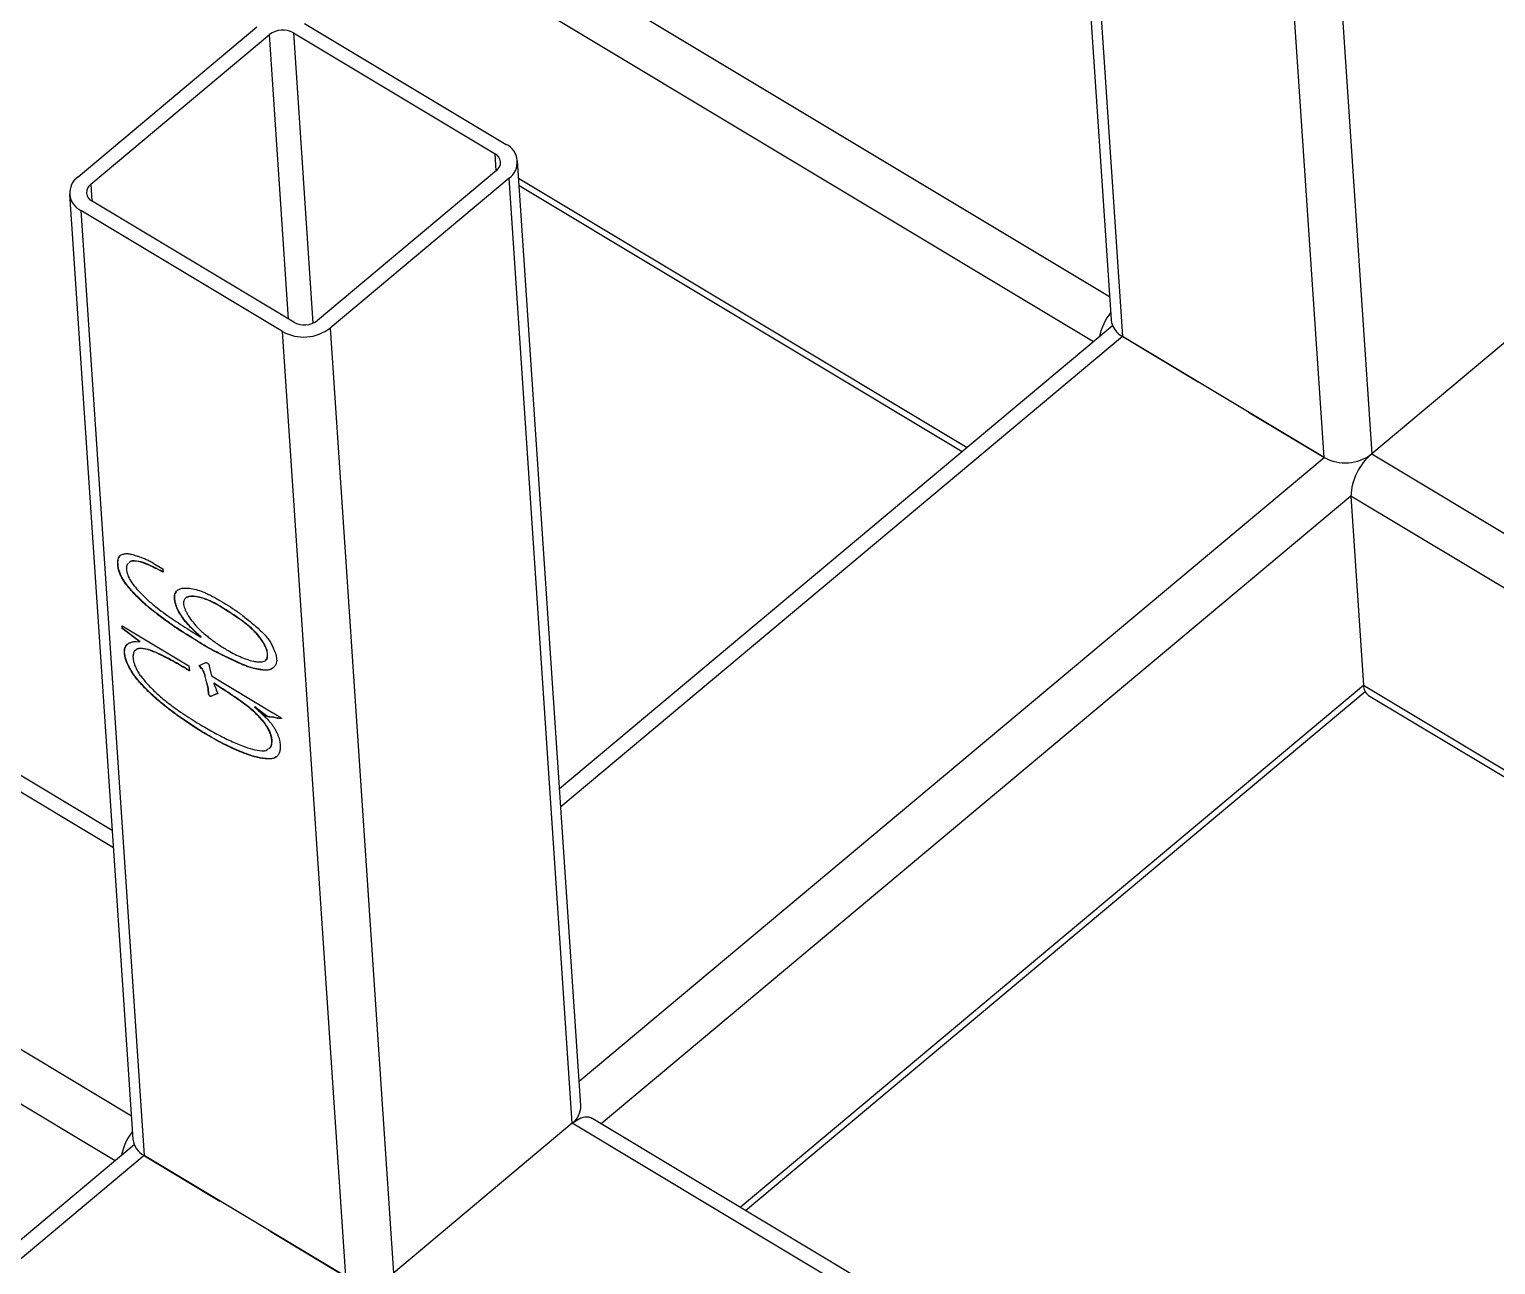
# Model space of a CAD drawing. Header units: millimetres. Extents: x -1590 to 1562, y -1082 to 1503.
# Drawn here: x -696.9 to -262.2, y -31.8 to 334.4 of the extents above; entities that cross this region are included whole.
import ezdxf

# ---------------------------------------------------------------- set-up
doc = ezdxf.new("R2010")
doc.units = ezdxf.units.MM

msp = doc.modelspace()

# ---------------------------------------------------------------- linework, layer by layer
at = {"color": 8, "linetype": 'Continuous', "lineweight": 25}
for p, q in [((-909.19, 574.86), (-376.63, 255.19)), ((-381.42, 241.81), (-915.35, 562.31)), ((-671.98, 91.75), (-1146.18, 376.4)), ((-1199.22, 331.99), (-666.66, 12.32)), ((-620.03, 248.48), (-625.68, 332.89)), ((-618.63, 333.42), (-612.86, 247.28)), ((-671.45, -1.06), (-1205.38, 319.44)), ((-558.51, 292.45), (-558.85, 297.54)), ((-678.71, 288.48), (-678.38, 283.51)), ((-551.85, 290.33), (-418.83, 210.48)), ((-372.81, 243.37), (-539.36, 103.9)), ((-533.91, 22.52), (-313.04, 207.48)), ((-298.94, 208.55), (233.55, -111.08)), ((-305.1, 195.99), (-527.35, 9.88)), ((228.76, -124.46), (-305.1, 195.99)), ((-486.19, -14.83), (-301.34, 139.96)), ((-301.34, 139.96), (-17.89, -30.19)), ((-61.8, -274.52), (-535.93, 10.09)), ((-662.84, 0.5), (-829.39, -138.97))]:
    msp.add_line(p, q, dxfattribs=at)
at = {"color": 7, "linetype": 'Continuous', "lineweight": 25}
for p, q in [((-394.93, 528.43), (-376.16, 248.25)), ((-391.58, 523.55), (-372.81, 243.37)), ((-313.04, 207.48), (-331.8, 487.67)), ((-317.7, 488.73), (-298.94, 208.55)), ((-672.32, 96.9), (-1140.57, 377.97)), ((-682.45, 290.72), (-629.42, 335.13)), ((-615.32, 336.19), (-555.54, 300.31)), ((-678.71, 288.48), (-625.68, 332.89)), ((-618.63, 333.42), (-558.85, 297.54)), ((-558.43, 292.52), (-611.46, 248.11)), ((-533.43, 15.24), (-552.19, 295.43)), ((-554.69, 290.28), (-607.73, 245.86)), ((-535.93, 10.09), (-554.69, 290.28)), ((-551.7, 288.1), (-420.31, 209.24)), ((-684.96, 285.56), (-666.19, 5.38)), ((-618.52, 247.57), (-678.29, 283.46)), ((-621.83, 244.8), (-681.61, 280.68)), ((-681.61, 280.68), (-662.84, 0.5)), ((-245.9, 252.96), (-298.94, 208.55)), ((-603.07, -35.39), (-621.83, 244.8)), ((-607.73, 245.86), (-588.96, -34.32)), ((-375.75, 246.55), (-539.72, 109.24)), ((-375.93, 246.4), (-375.81, 246.68)), ((-313.04, 207.48), (-372.81, 243.37)), ((-372.74, 243.32), (-372.74, 243.32)), ((-372.74, 243.32), (-350.4, 229.9)), ((-372.74, 243.31), (-372.74, 243.32)), ((-350.4, 229.9), (-350.39, 229.91)), ((-335.46, 220.94), (-335.46, 220.94)), ((-335.46, 220.94), (-313.12, 207.53)), ((-335.45, 220.93), (-335.45, 220.94)), ((-313.12, 207.53), (-313.11, 207.53)), ((-305.1, 195.99), (-301.34, 139.96)), ((-670.63, 176.04), (-670.7, 175.99)), ((-659.68, 175.88), (-657.34, 174.48)), ((-657.34, 174.48), (-657.27, 173.52)), ((-653.79, 165.47), (-653.85, 165.42)), ((-644.46, 165.47), (-644.53, 165.41)), ((-669.39, 157.56), (-649.59, 145.68)), ((-669.34, 156.74), (-669.39, 157.56)), ((-669.27, 156.8), (-669.34, 156.74)), ((-664.1, 152.8), (-669.34, 156.74)), ((-669.27, 156.8), (-669.32, 157.52)), ((-664.03, 152.86), (-669.27, 156.8)), ((-665.23, 152.96), (-664.1, 152.8)), ((-664.03, 152.86), (-664.1, 152.8)), ((-648.97, 154.23), (-649.04, 154.18)), ((-648.88, 155.98), (-646.02, 154.21)), ((-645.96, 154.27), (-646.02, 154.21)), ((-668.65, 149.51), (-668.71, 149.46)), ((-626.28, 149.49), (-626.34, 149.43)), ((-649.59, 145.68), (-649.42, 144.19)), ((-646.58, 145.78), (-644.74, 146.64)), ((-645.82, 144.92), (-646.58, 145.78)), ((-645.75, 144.98), (-646.5, 145.82)), ((-645.75, 144.98), (-645.82, 144.92)), ((-643.65, 146.13), (-643.55, 145.6)), ((-643.55, 145.6), (-642.94, 142.74)), ((-644.76, 142.67), (-644.82, 142.62)), ((-644.33, 140.61), (-644.82, 142.62)), ((-644.27, 140.67), (-644.76, 142.67)), ((-644.27, 140.67), (-644.33, 140.61)), ((-643.88, 138.97), (-644.33, 140.61)), ((-643.82, 139.02), (-644.27, 140.67)), ((-642.94, 142.74), (-624.74, 131.81)), ((-642.16, 140.52), (-642.23, 140.47)), ((-640.02, 139.08), (-642.23, 140.47)), ((-639.96, 139.13), (-642.16, 140.52)), ((-639.96, 139.13), (-640.02, 139.08)), ((-643.82, 139.02), (-643.88, 138.97)), ((-643.77, 137.32), (-643.88, 138.97)), ((-643.71, 137.38), (-643.82, 139.02)), ((-643.71, 137.38), (-643.77, 137.32)), ((-640.98, 137.55), (-642.75, 136.77)), ((-642.68, 136.82), (-642.75, 136.77)), ((-640.99, 137.57), (-642.68, 136.82)), ((-641.47, 138.63), (-640.98, 137.55)), ((-484.58, -15.79), (-300.87, 138.05)), ((-299.86, 136.93), (-19.5, -31.36)), ((-630.04, 133.51), (-630.11, 133.45)), ((-627.45, 131.47), (-630.11, 133.45)), ((-627.38, 131.52), (-630.04, 133.51)), ((-627.38, 131.52), (-627.45, 131.47)), ((-626.71, 130.82), (-627.45, 131.47)), ((-626.64, 130.88), (-627.38, 131.52)), ((-626.64, 130.88), (-626.71, 130.82)), ((-625.57, 130.57), (-625.64, 130.51)), ((-624.44, 130.38), (-625.64, 130.51)), ((-624.37, 130.44), (-625.57, 130.57)), ((-624.37, 130.44), (-624.44, 130.38)), ((-623.44, 130.21), (-624.37, 130.44)), ((-651.78, 130.18), (-651.84, 130.13)), ((-623.51, 130.15), (-624.44, 130.38)), ((-623.44, 130.21), (-623.51, 130.15)), ((-624.94, 123.28), (-625.01, 123.22)), ((-535.93, 10.09), (-588.96, -34.32)), ((-62.14, -269.37), (-530.31, 11.66)), ((-665.78, 3.68), (-829.75, -133.63)), ((-665.96, 3.53), (-665.83, 3.81)), ((-603.07, -35.39), (-662.84, 0.5)), ((-662.77, 0.45), (-662.77, 0.45)), ((-662.77, 0.45), (-640.43, -12.97)), ((-662.76, 0.44), (-662.76, 0.45)), ((-640.43, -12.97), (-640.42, -12.96)), ((-625.49, -21.93), (-625.49, -21.93)), ((-625.49, -21.93), (-603.14, -35.34)), ((-625.48, -21.94), (-625.48, -21.93))]:
    msp.add_line(p, q, dxfattribs=at)
at = {"color": 7, "linetype": 'Continuous', "lineweight": 25, "flags": 128}
msp.add_lwpolyline([(-535.93, 10.09), (-534.63, 11.04), (-533.36, 11.68), (-532.17, 11.99), (-531.11, 11.96), (-530.31, 11.66)], dxfattribs=at)
at = {"color": 7, "linetype": 'Continuous', "lineweight": 25}
for centre, radius, start, end in [((-621.75, 327.78), 6.44, 61.0269, 127.6194), ((-558.1, 295.04), 5.86, 305.502, 64.0998), ((-560.13, 294.9), 2.93, 305.502, 64.0998), ((-679.05, 285.95), 5.86, 125.502, 244.0998), ((-677.01, 286.09), 2.93, 125.502, 244.0998), ((-615.4, 253.21), 6.44, 241.0269, 307.6194), ((-361.87, 239.53), 18.16, 142.7028, 168.0151), ((-370.01, 248.88), 6.19, 185.8481, 243.0302), ((-615.59, 256.07), 12.88, 241.0269, 307.6194), ((-306.8, 218.75), 12.88, 241.0269, 307.6194), ((-287.93, 195.36), 17.18, 129.8487, 177.885), ((-297.88, 139.78), 3.47, 177.1302, 235.1254), ((-539.69, 15.11), 6.27, 306.8851, 1.2598), ((-651.89, -3.34), 18.16, 142.7028, 168.0151), ((-660.04, 6.01), 6.19, 185.8481, 243.0302)]:
    msp.add_arc(centre, radius, start, end, dxfattribs=at)
for points, knots in [([(-670.7, 175.99), (-670.69, 176.32), (-670.68, 176.96), (-670.47, 177.72), (-670.17, 178.29), (-669.71, 178.62), (-669.18, 178.78), (-668.71, 178.93), (-668.22, 178.98), (-667.74, 178.99), (-667.2, 178.91), (-666.59, 178.79), (-665.86, 178.58), (-665.07, 178.33), (-664.27, 178.06), (-663.52, 177.79), (-662.86, 177.53), (-662.07, 177.19), (-661.02, 176.67), (-660.15, 176.16), (-659.68, 175.88)], [0, 0, 0, 0, 0.075447, 0.142574, 0.202576, 0.257205, 0.308164, 0.35509, 0.396746, 0.435327, 0.474971, 0.520487, 0.572456, 0.631269, 0.689674, 0.741762, 0.787569, 0.826438, 0.905548, 1, 1, 1, 1]), ([(-649.04, 154.18), (-649.55, 154.5), (-650.53, 155.11), (-651.89, 155.98), (-653.07, 156.74), (-654.43, 157.66), (-656.1, 158.85), (-658.15, 160.36), (-660.21, 161.94), (-661.87, 163.29), (-663.14, 164.42), (-664.12, 165.33), (-665.13, 166.36), (-666.17, 167.43), (-667.16, 168.55), (-668.06, 169.65), (-668.83, 170.73), (-669.49, 171.79), (-670.01, 172.84), (-670.39, 173.9), (-670.63, 174.97), (-670.67, 175.64), (-670.7, 175.99)], [0, 0, 0, 0, 0.06058, 0.113979, 0.160207, 0.198892, 0.27311, 0.35624, 0.439458, 0.515871, 0.553235, 0.593185, 0.635628, 0.680701, 0.725366, 0.766528, 0.805473, 0.842181, 0.878213, 0.915985, 0.956364, 1, 1, 1, 1]), ([(-670.63, 176.04), (-670.64, 176.62), (-670.65, 177.41), (-670.27, 177.85), (-670.17, 177.96)], [0, 0, 0, 0, 0.736581, 1, 1, 1, 1]), ([(-648.97, 154.23), (-649.49, 154.56), (-650.46, 155.16), (-651.83, 156.03), (-653.01, 156.79), (-654.37, 157.72), (-656.04, 158.91), (-658.08, 160.42), (-660.14, 161.99), (-661.8, 163.35), (-663.07, 164.47), (-664.05, 165.39), (-665.06, 166.41), (-666.11, 167.48), (-667.09, 168.6), (-667.99, 169.71), (-668.76, 170.79), (-669.42, 171.84), (-669.94, 172.89), (-670.33, 173.95), (-670.56, 175.02), (-670.61, 175.69), (-670.63, 176.04)], [0, 0, 0, 0, 0.06058, 0.113979, 0.160207, 0.198892, 0.27311, 0.35624, 0.439458, 0.515871, 0.553235, 0.593185, 0.635628, 0.680701, 0.725366, 0.766528, 0.805473, 0.842181, 0.878213, 0.915985, 0.956364, 1, 1, 1, 1]), ([(-667.48, 176.17), (-667.64, 176.05), (-668.1, 175.7), (-668.18, 174.43), (-667.84, 172.71), (-666.9, 170.77), (-665.47, 168.99), (-663.73, 167.01), (-661.56, 164.96), (-658.22, 162.21), (-653.97, 159.17), (-650.57, 157.05), (-648.88, 155.98)], [0, 0, 0, 0, 0.035773, 0.104364, 0.173127, 0.241528, 0.310411, 0.379371, 0.482752, 0.586198, 0.793083, 1, 1, 1, 1]), ([(-657.27, 173.52), (-658.26, 174), (-660.23, 174.96), (-663.22, 176.41), (-665.51, 176.83), (-666.93, 176.76), (-667.27, 176.39), (-667.35, 176.29)], [0, 0, 0, 0, 0.2674054, 0.5346873, 0.8013563, 0.9513869, 1, 1, 1, 1]), ([(-657.21, 173.58), (-658.19, 174.06), (-660.17, 175.01), (-663.15, 176.46), (-665.44, 176.89), (-666.86, 176.82), (-667.2, 176.44), (-667.28, 176.35)], [0, 0, 0, 0, 0.2674054, 0.5346873, 0.8013563, 0.9513869, 1, 1, 1, 1]), ([(-653.85, 165.42), (-653.86, 165.82), (-653.88, 166.58), (-653.62, 167.51), (-653.03, 168.16), (-652.32, 168.52), (-651.6, 168.72), (-650.94, 168.78), (-650.18, 168.78), (-649.04, 168.68), (-647.47, 168.36), (-645.78, 167.8), (-644.34, 167.17), (-643.17, 166.62), (-641.92, 165.95), (-640.17, 164.95), (-637.98, 163.61), (-636.23, 162.45), (-635.38, 161.89)], [0, 0, 0, 0, 0.056816, 0.107918, 0.161144, 0.222866, 0.257649, 0.295086, 0.335068, 0.37884, 0.469596, 0.562159, 0.610712, 0.661737, 0.716183, 0.773773, 0.889367, 1, 1, 1, 1]), ([(-653.79, 165.47), (-653.82, 166.08), (-653.86, 166.99), (-653.43, 167.48), (-653.29, 167.65)], [0, 0, 0, 0, 0.672575, 1, 1, 1, 1]), ([(-646.02, 154.21), (-646.55, 154.69), (-647.49, 155.55), (-648.79, 156.78), (-649.91, 157.96), (-650.95, 159.18), (-651.92, 160.54), (-652.64, 161.76), (-653.17, 162.81), (-653.46, 163.65), (-653.72, 164.54), (-653.8, 165.12), (-653.85, 165.42)], [0, 0, 0, 0, 0.1463736, 0.2645721, 0.3693731, 0.476321, 0.5875109, 0.7079814, 0.7726478, 0.8421238, 0.917419, 1, 1, 1, 1]), ([(-645.96, 154.27), (-646.48, 154.74), (-647.42, 155.6), (-648.73, 156.84), (-649.84, 158.02), (-650.89, 159.23), (-651.85, 160.6), (-652.58, 161.81), (-653.1, 162.87), (-653.39, 163.7), (-653.65, 164.59), (-653.74, 165.17), (-653.79, 165.47)], [0, 0, 0, 0, 0.1463736, 0.2645721, 0.3693731, 0.476321, 0.5875109, 0.7079814, 0.7726478, 0.8421238, 0.917419, 1, 1, 1, 1]), ([(-644.53, 165.41), (-645.18, 165.63), (-646.49, 166.05), (-647.98, 166.27), (-649.04, 166.28), (-649.72, 166.22), (-650.25, 166.03), (-650.66, 165.76), (-650.94, 165.39), (-651.13, 164.96), (-651.2, 164.45), (-651.17, 164.06), (-651.16, 163.87)], [0, 0, 0, 0, 0.207609, 0.412517, 0.509419, 0.597169, 0.676446, 0.748026, 0.814102, 0.877192, 0.938515, 1, 1, 1, 1]), ([(-644.46, 165.47), (-645.35, 165.75), (-647.12, 166.32), (-649.05, 166.37), (-650.18, 166.2), (-650.4, 165.91), (-650.42, 165.88)], [0, 0, 0, 0, 0.3890362, 0.7778886, 0.9813512, 1, 1, 1, 1]), ([(-626.34, 149.43), (-626.39, 149.7), (-626.47, 150.23), (-626.8, 151.12), (-627.27, 152.07), (-627.88, 153.06), (-628.58, 154.06), (-629.37, 155.03), (-630.22, 155.96), (-631.45, 157.12), (-633.12, 158.52), (-635.26, 160.02), (-637.49, 161.5), (-639.79, 162.98), (-642.16, 164.38), (-643.73, 165.06), (-644.53, 165.41)], [0, 0, 0, 0, 0.038754, 0.077675, 0.118905, 0.162687, 0.208066, 0.253195, 0.298406, 0.344409, 0.440867, 0.54538, 0.655064, 0.766143, 0.879795, 1, 1, 1, 1]), ([(-626.28, 149.49), (-626.32, 149.75), (-626.41, 150.28), (-626.73, 151.17), (-627.21, 152.12), (-627.82, 153.12), (-628.52, 154.12), (-629.3, 155.09), (-630.15, 156.01), (-631.38, 157.18), (-633.05, 158.58), (-635.19, 160.08), (-637.42, 161.55), (-639.72, 163.03), (-642.1, 164.44), (-643.66, 165.12), (-644.46, 165.47)], [0, 0, 0, 0, 0.038754, 0.077675, 0.118905, 0.162687, 0.208066, 0.253195, 0.298406, 0.344409, 0.440867, 0.54538, 0.655064, 0.766143, 0.879795, 1, 1, 1, 1]), ([(-651.16, 163.87), (-651.11, 163.61), (-651, 163.09), (-650.68, 162.25), (-650.25, 161.37), (-649.54, 160.17), (-648.53, 158.74), (-647.4, 157.41), (-646.42, 156.45), (-645.58, 155.67), (-644.63, 154.86), (-643.56, 153.99), (-642.39, 153.11), (-641.14, 152.22), (-639.8, 151.34), (-638.88, 150.78), (-638.41, 150.49)], [0, 0, 0, 0, 0.050248, 0.10118, 0.152756, 0.207432, 0.314731, 0.412985, 0.463922, 0.521214, 0.585995, 0.657337, 0.735109, 0.818016, 0.906226, 1, 1, 1, 1]), ([(-635.38, 161.89), (-634.93, 161.56), (-634.01, 160.88), (-632.58, 159.75), (-631.07, 158.51), (-629.51, 157.19), (-628.02, 155.86), (-626.74, 154.51), (-625.71, 153.19), (-625, 151.94), (-624.5, 150.84), (-624.09, 149.88), (-623.81, 149.08), (-623.72, 148.63), (-623.68, 148.43)], [0, 0, 0, 0, 0.092534, 0.191914, 0.298294, 0.4118, 0.521409, 0.616511, 0.701037, 0.777533, 0.847499, 0.907158, 0.958286, 1, 1, 1, 1]), ([(-668.71, 149.46), (-668.72, 149.68), (-668.74, 150.11), (-668.67, 150.68), (-668.54, 151.18), (-668.27, 151.76), (-667.73, 152.3), (-666.99, 152.62), (-666.36, 152.78), (-665.94, 152.89), (-665.57, 152.94), (-665.33, 152.95), (-665.23, 152.96)], [0, 0, 0, 0, 0.09358, 0.182533, 0.269119, 0.35434, 0.528513, 0.71402, 0.806251, 0.883533, 0.948131, 1, 1, 1, 1]), ([(-623.68, 148.43), (-623.63, 148.07), (-623.52, 147.35), (-623.63, 146.59), (-623.84, 146.05), (-624.11, 145.68), (-624.44, 145.28), (-624.88, 144.92), (-625.4, 144.61), (-626.05, 144.42), (-626.81, 144.36), (-627.94, 144.44), (-629.47, 144.72), (-631.05, 145.09), (-632.46, 145.56), (-633.73, 146.06), (-635.21, 146.71), (-636.83, 147.47), (-638.43, 148.25), (-639.86, 148.95), (-641.06, 149.54), (-642.33, 150.18), (-643.74, 150.95), (-645.41, 151.92), (-647.17, 153.01), (-648.39, 153.77), (-649.04, 154.18)], [0, 0, 0, 0, 0.035342, 0.070463, 0.089373, 0.110795, 0.135385, 0.163027, 0.192573, 0.222258, 0.253799, 0.286543, 0.35365, 0.419947, 0.456016, 0.498681, 0.547717, 0.603197, 0.658188, 0.705025, 0.744448, 0.775725, 0.829335, 0.882141, 0.937389, 1, 1, 1, 1]), ([(-625.02, 144.91), (-625.09, 144.85), (-625.51, 144.51), (-626.79, 144.36), (-628.84, 144.65), (-631.17, 145.16), (-634.46, 146.39), (-638.7, 148.47), (-643.79, 150.96), (-647.24, 153.14), (-648.97, 154.23)], [0, 0, 0, 0, 0.017405, 0.092858, 0.193588, 0.294422, 0.39519, 0.596795, 0.798385, 1, 1, 1, 1]), ([(-651.84, 130.13), (-652.72, 130.76), (-654.54, 132.08), (-656.82, 133.86), (-658.68, 135.41), (-660.06, 136.63), (-661.42, 137.9), (-662.71, 139.19), (-663.92, 140.48), (-664.98, 141.7), (-665.86, 142.86), (-666.58, 143.94), (-667.15, 144.91), (-667.62, 145.77), (-667.97, 146.52), (-668.29, 147.37), (-668.54, 148.34), (-668.65, 149.08), (-668.71, 149.46)], [0, 0, 0, 0, 0.126942, 0.261461, 0.330176, 0.398271, 0.466105, 0.533434, 0.597742, 0.655448, 0.707397, 0.75438, 0.796614, 0.833743, 0.865303, 0.893055, 0.945167, 1, 1, 1, 1]), ([(-668.65, 149.51), (-668.65, 150.17), (-668.66, 151.27), (-668.05, 151.81), (-667.81, 152.03)], [0, 0, 0, 0, 0.597253, 1, 1, 1, 1]), ([(-651.78, 130.18), (-652.66, 130.82), (-654.48, 132.14), (-656.76, 133.92), (-658.61, 135.46), (-660, 136.68), (-661.35, 137.95), (-662.65, 139.25), (-663.85, 140.53), (-664.91, 141.76), (-665.79, 142.92), (-666.51, 143.99), (-667.08, 144.97), (-667.55, 145.83), (-667.9, 146.58), (-668.22, 147.42), (-668.47, 148.4), (-668.59, 149.14), (-668.65, 149.51)], [0, 0, 0, 0, 0.126942, 0.261461, 0.330176, 0.398271, 0.466105, 0.533434, 0.597742, 0.655448, 0.707397, 0.75438, 0.796614, 0.833743, 0.865303, 0.893055, 0.945167, 1, 1, 1, 1]), ([(-649.42, 144.19), (-649.76, 144.39), (-650.5, 144.84), (-651.67, 145.54), (-652.91, 146.27), (-653.97, 146.87), (-654.87, 147.35), (-655.63, 147.75), (-656.49, 148.2), (-657.7, 148.8), (-659.18, 149.53), (-660.8, 150.2), (-662.28, 150.67), (-663.39, 150.8), (-664.23, 150.82), (-664.75, 150.72), (-665.2, 150.56), (-665.66, 150.21), (-666.06, 149.56), (-666.14, 148.84), (-666.18, 148.47)], [0, 0, 0, 0, 0.051388, 0.111431, 0.174728, 0.237534, 0.271141, 0.309683, 0.352584, 0.401029, 0.494896, 0.57669, 0.6523, 0.73092, 0.769338, 0.805076, 0.838354, 0.870488, 0.933166, 1, 1, 1, 1]), ([(-666.18, 148.47), (-666.16, 148.14), (-666.12, 147.52), (-665.88, 146.5), (-665.5, 145.45), (-664.98, 144.37), (-664.3, 143.24), (-663.43, 142.08), (-662.41, 140.85), (-661.23, 139.59), (-659.96, 138.33), (-658.64, 137.11), (-657.31, 135.94), (-655.52, 134.51), (-653.35, 132.88), (-650.82, 131.14), (-648.37, 129.58), (-646.76, 128.6), (-645.96, 128.12)], [0, 0, 0, 0, 0.04294, 0.083349, 0.123646, 0.163272, 0.204759, 0.249858, 0.29949, 0.354079, 0.41151, 0.468829, 0.525993, 0.583086, 0.69442, 0.798848, 0.899696, 1, 1, 1, 1]), ([(-649.35, 144.24), (-651.02, 145.24), (-654.36, 147.24), (-658.48, 149.34), (-661.72, 150.66), (-663.64, 150.91), (-664.89, 150.86), (-665.19, 150.5), (-665.25, 150.43)], [0, 0, 0, 0, 0.29303, 0.586027, 0.732525, 0.878852, 0.976284, 1, 1, 1, 1]), ([(-638.41, 150.49), (-637.76, 150.12), (-636.43, 149.36), (-634.42, 148.4), (-632.39, 147.6), (-630.75, 147.13), (-629.5, 146.89), (-628.66, 146.84), (-627.9, 146.88), (-627.26, 147.06), (-626.73, 147.36), (-626.42, 147.89), (-626.26, 148.57), (-626.31, 149.14), (-626.34, 149.43)], [0, 0, 0, 0, 0.124054, 0.254599, 0.389513, 0.52556, 0.592724, 0.656244, 0.716977, 0.775921, 0.83225, 0.887058, 0.941488, 1, 1, 1, 1]), ([(-626.7, 147.46), (-626.7, 147.46), (-626.43, 147.6), (-626.21, 148.27), (-626.25, 149.08), (-626.28, 149.49)], [0, 0, 0, 0, 0.0104729, 0.5055594, 1, 1, 1, 1]), ([(-644.82, 142.62), (-644.85, 142.76), (-644.93, 143.12), (-645.18, 143.75), (-645.42, 144.39), (-645.71, 144.77), (-645.82, 144.92)], [0, 0, 0, 0, 0.191517, 0.498743, 0.8058, 1, 1, 1, 1]), ([(-644.76, 142.67), (-644.79, 142.81), (-644.86, 143.18), (-645.11, 143.8), (-645.36, 144.44), (-645.64, 144.83), (-645.75, 144.98)], [0, 0, 0, 0, 0.191517, 0.498743, 0.8058, 1, 1, 1, 1]), ([(-644.74, 146.64), (-644.64, 146.66), (-644.46, 146.69), (-644.13, 146.54), (-643.84, 146.37), (-643.71, 146.19), (-643.65, 146.13)], [0, 0, 0, 0, 0.316288, 0.601624, 0.845531, 1, 1, 1, 1]), ([(-642.23, 140.47), (-642.14, 140.25), (-641.99, 139.85), (-641.76, 139.32), (-641.6, 138.93), (-641.51, 138.71), (-641.47, 138.63)], [0, 0, 0, 0, 0.362799, 0.652475, 0.863991, 1, 1, 1, 1]), ([(-624.94, 123.28), (-624.95, 123.59), (-624.97, 124.23), (-625.26, 125.33), (-625.71, 126.51), (-626.43, 127.77), (-627.34, 129.08), (-628.49, 130.41), (-629.78, 131.75), (-631.21, 132.98), (-632.69, 134.16), (-634.18, 135.24), (-635.63, 136.25), (-637.04, 137.22), (-638.47, 138.18), (-639.45, 138.81), (-639.96, 139.13)], [0, 0, 0, 0, 0.055928, 0.112384, 0.170759, 0.230851, 0.295374, 0.367051, 0.443667, 0.523351, 0.605337, 0.687424, 0.766801, 0.841311, 0.916893, 1, 1, 1, 1]), ([(-642.75, 136.77), (-642.83, 136.7), (-642.97, 136.61), (-643.24, 136.6), (-643.42, 136.8), (-643.58, 136.92), (-643.69, 137.12), (-643.74, 137.25), (-643.77, 137.32)], [0, 0, 0, 0, 0.347684, 0.526033, 0.647272, 0.746954, 0.855934, 1, 1, 1, 1]), ([(-642.68, 136.82), (-642.77, 136.76), (-642.9, 136.66), (-643.18, 136.65), (-643.36, 136.85), (-643.51, 136.98), (-643.62, 137.17), (-643.67, 137.3), (-643.71, 137.38)], [0, 0, 0, 0, 0.347684, 0.526033, 0.647272, 0.746954, 0.855934, 1, 1, 1, 1]), ([(-625.01, 123.22), (-625.02, 123.54), (-625.04, 124.17), (-625.33, 125.28), (-625.78, 126.45), (-626.49, 127.71), (-627.41, 129.02), (-628.55, 130.35), (-629.85, 131.69), (-631.28, 132.93), (-632.76, 134.11), (-634.25, 135.18), (-635.7, 136.2), (-637.11, 137.16), (-638.54, 138.13), (-639.51, 138.75), (-640.02, 139.08)], [0, 0, 0, 0, 0.055928, 0.112384, 0.170759, 0.230851, 0.295374, 0.367051, 0.443667, 0.523351, 0.605337, 0.687424, 0.766801, 0.841311, 0.916893, 1, 1, 1, 1]), ([(-630.11, 133.45), (-629.88, 133.24), (-629.34, 132.73), (-628.39, 131.88), (-627.23, 130.8), (-626.19, 129.73), (-625.33, 128.77), (-624.73, 127.96), (-624.17, 127.11), (-623.69, 126.21), (-623.26, 125.32), (-622.94, 124.45), (-622.7, 123.61), (-622.63, 123.09), (-622.6, 122.83)], [0, 0, 0, 0, 0.066569, 0.160877, 0.276929, 0.408906, 0.478612, 0.549607, 0.62194, 0.698408, 0.775595, 0.849575, 0.925117, 1, 1, 1, 1]), ([(-625.64, 130.51), (-625.83, 130.53), (-626.16, 130.56), (-626.54, 130.74), (-626.71, 130.82)], [0, 0, 0, 0, 0.563116, 1, 1, 1, 1]), ([(-625.57, 130.57), (-625.76, 130.58), (-626.09, 130.62), (-626.48, 130.8), (-626.64, 130.88)], [0, 0, 0, 0, 0.563116, 1, 1, 1, 1]), ([(-624.74, 131.81), (-624.53, 131.69), (-624.14, 131.45), (-623.59, 131.11), (-623.13, 130.83), (-622.76, 130.6), (-622.48, 130.42), (-622.3, 130.26), (-622.16, 130.18), (-622.11, 130.02), (-622.48, 130.12), (-622.75, 130.04), (-623.15, 130.08), (-623.41, 130.13), (-623.51, 130.15)], [0, 0, 0, 0, 0.146407, 0.275169, 0.381218, 0.46708, 0.532905, 0.57648, 0.602834, 0.610817, 0.677075, 0.800996, 0.923103, 1, 1, 1, 1]), ([(-622.6, 122.83), (-622.55, 122.37), (-622.44, 121.44), (-622.63, 120.29), (-623.04, 119.35), (-623.54, 118.75), (-624.08, 118.41), (-624.58, 118.24), (-625.16, 118.12), (-625.84, 118.08), (-626.61, 118.11), (-627.49, 118.21), (-628.47, 118.37), (-629.56, 118.6), (-630.74, 118.92), (-632, 119.33), (-633.34, 119.82), (-635.2, 120.57), (-637.48, 121.58), (-640.17, 122.93), (-642.87, 124.44), (-645.7, 126.1), (-648.72, 127.98), (-650.79, 129.4), (-651.84, 130.13)], [0, 0, 0, 0, 0.040297, 0.08035, 0.119463, 0.157607, 0.177007, 0.197574, 0.220151, 0.244278, 0.270518, 0.29898, 0.330426, 0.364243, 0.400275, 0.437654, 0.47741, 0.518652, 0.599493, 0.673537, 0.746948, 0.826943, 0.911509, 1, 1, 1, 1]), ([(-623.71, 118.82), (-623.88, 118.66), (-624.42, 118.15), (-626.11, 118.1), (-628.45, 118.38), (-631.19, 119.1), (-634.98, 120.5), (-639.85, 122.78), (-645.81, 126.18), (-649.79, 128.85), (-651.78, 130.18)], [0, 0, 0, 0, 0.034693, 0.10886, 0.207836, 0.306844, 0.405876, 0.60388, 0.801958, 1, 1, 1, 1]), ([(-645.96, 128.12), (-644.58, 127.31), (-641.81, 125.7), (-637.7, 123.61), (-633.99, 122.01), (-630.73, 120.95), (-628.25, 120.44), (-626.69, 120.54), (-626.23, 120.95), (-626.11, 121.06)], [0, 0, 0, 0, 0.193797, 0.387598, 0.58132, 0.726644, 0.871744, 0.968395, 1, 1, 1, 1]), ([(-622.19, 130.12), (-622.23, 130.12), (-622.35, 130.14), (-622.74, 130.13), (-623.14, 130.17), (-623.44, 130.21)], [0, 0, 0, 0, 0.077906, 0.288823, 1, 1, 1, 1]), ([(-625.9, 121.22), (-625.71, 121.34), (-625.11, 121.71), (-625.05, 122.61), (-625.01, 123.22)], [0, 0, 0, 0, 0.32657, 1, 1, 1, 1]), ([(-625.84, 121.27), (-625.64, 121.4), (-625.04, 121.76), (-624.98, 122.67), (-624.94, 123.28)], [0, 0, 0, 0, 0.32657, 1, 1, 1, 1])]:
    msp.add_open_spline(points, degree=3, knots=knots, dxfattribs=at)

doc.saveas('drawing.dxf')
